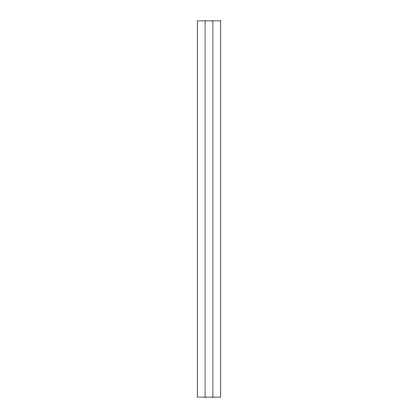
<?xml version="1.0" encoding="UTF-8"?>
<svg xmlns="http://www.w3.org/2000/svg" width="418" height="418" viewBox="0 0 418 418"><rect width="100%" height="100%" fill="white"/><g stroke="black" fill="none" stroke-linecap="round" stroke-linejoin="round"><path stroke-width="0.63" d="M212.919 20.9L212.919 397.1M205.081 20.9L205.081 397.1M220.756 20.9L197.244 20.9L197.244 397.1L220.756 397.1L220.756 20.9"/></g></svg>
